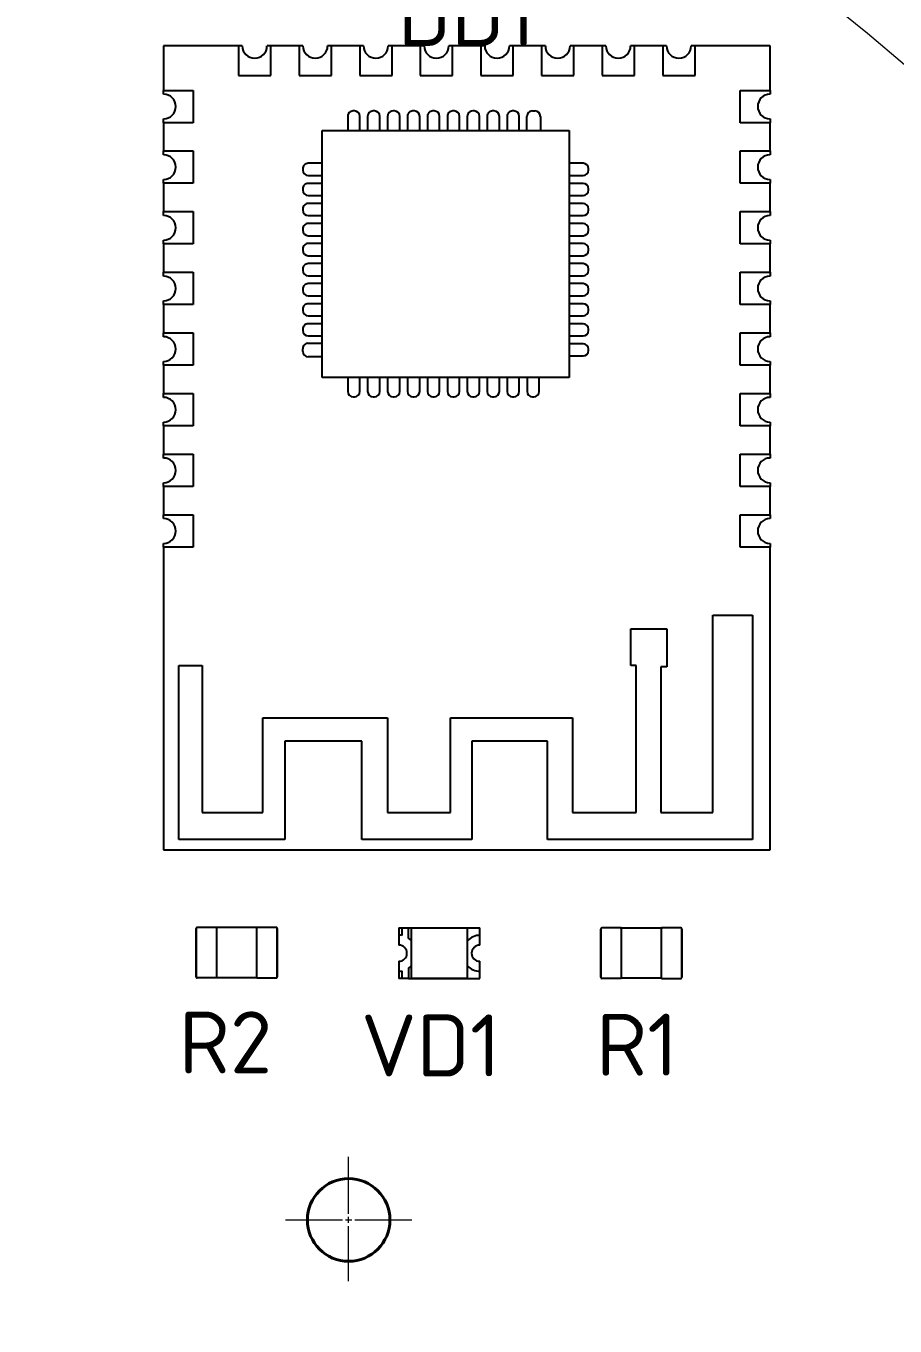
# Model space of a CAD drawing. Header units: millimetres. Extents: x -3633 to 871, y -630 to 261.
# Drawn here: x -1473.7 to -1431.5, y -306.2 to -243.3 of the extents above; entities that cross this region are included whole.
import ezdxf

# ---------------------------------------------------------------- set-up
doc = ezdxf.new("R2010")
doc.units = ezdxf.units.MM
doc.linetypes.add('CENTER2', pattern=[28.575, 19.05, -3.175, 3.175, -3.175])
for name, color, linetype, lineweight in [('Sheet', 7, 'Continuous', 30), ('Text', 7, 'Continuous', 18), ('Размерные линии', 7, 'Continuous', 15), ('Сплошная толстая основная', 7, 'Continuous', 70), ('Сплошная тонкая', 7, 'Continuous', 20)]:
    doc.layers.add(name, color=color, linetype=linetype, lineweight=lineweight)
doc.styles.add('Main', font='isocpeur.ttf', dxfattribs={"height": 3})
doc.dimstyles.new('ISO-25', dxfattribs={"dimtxt": 3, "dimasz": 4, "dimexe": 1.25, "dimexo": 0.625, "dimtad": 1, "dimtoh": 1, "dimtxsty": 'Main', "dimcen": 2.5, "dimadec": 0, "dimazin": 0, "dimtfac": 1, "dimtmove": 0, "dimatfit": 3, "dimfxl": 1, "dimarcsym": 0})

# ---------------------------------------------------------------- blocks, each defined once
blk = doc.blocks.new('*D110')
at = {"layer": 'Defpoints', "color": 0, "transparency": 16777216}
for p in [(-1387.458, -196.191), (-1602.838, -319.168), (-1387.458, -319.168)]:
    blk.add_point(p, dxfattribs=at)
at = {"layer": 'Размерные линии', "color": 0, "lineweight": -2, "transparency": 16777216}
for p, q in [((-1602.838, -318.543), (-1602.838, -194.941)), ((-1387.458, -318.543), (-1387.458, -194.941)), ((-1598.838, -196.191), (-1391.458, -196.191))]:
    blk.add_line(p, q, dxfattribs=at)
at = {"layer": 'Размерные линии', "color": 0, "transparency": 16777216}
for points in [[(-1598.838, -195.524), (-1598.838, -196.857), (-1602.838, -196.191)], [(-1391.458, -195.524), (-1391.458, -196.857), (-1387.458, -196.191)]]:
    blk.add_solid(points, dxfattribs=at)
at = {"layer": 'Размерные линии', "color": 0, "transparency": 16777216, "insert": (-1492.244, -194.066), "char_height": 3, "attachment_point": 5, "style": 'Main'}
blk.add_mtext('%%C110{\\H0.7x;\\S*^ ;}', dxfattribs=at)
blk = doc.blocks.new('*U93')
at = {"layer": 'Сплошная тонкая', "color": 0, "linetype": 'CENTER2', "transparency": 16777216}
for p, q in [((0, 0.294), (0, 3.064)), ((-3.064, 0), (-0.294, 0)), ((0.294, 0), (3.064, 0)), ((0, -2.968), (0, -0.294))]:
    blk.add_line(p, q, dxfattribs=at)
at = {"layer": 'Сплошная тонкая', "color": 0, "linetype": 'Continuous', "transparency": 16777216}
for p, q in [((-0.147, 0), (0.147, 0)), ((0, -0.147), (0, 0.147))]:
    blk.add_line(p, q, dxfattribs=at)

msp = doc.modelspace()

# ---------------------------------------------------------------- linework, layer by layer
at = {"layer": 'Sheet', "lineweight": 40}
msp.add_circle((-1458.019, -301.096, 0), 2, dxfattribs=at)
at = {"layer": 'Сплошная толстая основная', "color": 0, "linetype": 'Continuous'}
msp.add_circle((-1495.148, -319.168, 0), 107.69, dxfattribs=at)
at = {"layer": 'Сплошная тонкая', "color": 0, "linetype": 'Continuous', "lineweight": 25}
for p, q in [((-1463.358, -244.233, 0), (-1466.991, -244.233, 0)), ((-1466.991, -244.233, 0), (-1466.991, -246.387, 0)), ((-1463.173, -244.233, 0), (-1463.358, -244.233, 0)), ((-1463.358, -244.233, 0), (-1463.358, -245.675, 0)), ((-1461.791, -244.233, 0), (-1461.976, -244.233, 0)), ((-1460.421, -244.233, 0), (-1461.791, -244.233, 0)), ((-1461.791, -245.675, 0), (-1461.791, -244.233, 0)), ((-1460.236, -244.233, 0), (-1460.421, -244.233, 0)), ((-1460.421, -244.233, 0), (-1460.421, -245.675, 0)), ((-1458.854, -244.233, 0), (-1459.039, -244.233, 0)), ((-1457.484, -244.233, 0), (-1458.854, -244.233, 0)), ((-1458.854, -245.675, 0), (-1458.854, -244.233, 0)), ((-1457.299, -244.233, 0), (-1457.484, -244.233, 0)), ((-1457.484, -244.233, 0), (-1457.484, -245.675, 0)), ((-1455.917, -244.233, 0), (-1456.102, -244.233, 0)), ((-1454.547, -244.233, 0), (-1455.917, -244.233, 0)), ((-1455.917, -245.675, 0), (-1455.917, -244.233, 0)), ((-1454.362, -244.233, 0), (-1454.547, -244.233, 0)), ((-1454.547, -244.233, 0), (-1454.547, -245.675, 0)), ((-1452.98, -244.233, 0), (-1453.165, -244.233, 0)), ((-1451.61, -244.233, 0), (-1452.98, -244.233, 0)), ((-1452.98, -245.675, 0), (-1452.98, -244.233, 0)), ((-1451.425, -244.233, 0), (-1451.61, -244.233, 0)), ((-1451.61, -244.233, 0), (-1451.61, -245.675, 0)), ((-1450.043, -244.233, 0), (-1450.228, -244.233, 0)), ((-1448.673, -244.233, 0), (-1450.043, -244.233, 0)), ((-1450.043, -245.675, 0), (-1450.043, -244.233, 0)), ((-1448.488, -244.233, 0), (-1448.673, -244.233, 0)), ((-1448.673, -244.233, 0), (-1448.673, -245.675, 0)), ((-1447.106, -244.233, 0), (-1447.291, -244.233, 0)), ((-1445.736, -244.233, 0), (-1447.106, -244.233, 0)), ((-1447.106, -245.675, 0), (-1447.106, -244.233, 0)), ((-1445.551, -244.233, 0), (-1445.736, -244.233, 0)), ((-1445.736, -244.233, 0), (-1445.736, -245.675, 0)), ((-1444.169, -244.233, 0), (-1444.354, -244.233, 0)), ((-1442.799, -244.233, 0), (-1444.169, -244.233, 0)), ((-1444.169, -245.675, 0), (-1444.169, -244.233, 0)), ((-1442.614, -244.233, 0), (-1442.799, -244.233, 0)), ((-1442.799, -244.233, 0), (-1442.799, -245.675, 0)), ((-1441.232, -244.233, 0), (-1441.417, -244.233, 0)), ((-1437.599, -244.233, 0), (-1441.232, -244.233, 0)), ((-1441.232, -245.675, 0), (-1441.232, -244.233, 0)), ((-1437.599, -246.387, 0), (-1437.599, -244.233, 0)), ((-1463.358, -245.675, 0), (-1461.791, -245.675, 0)), ((-1460.421, -245.675, 0), (-1458.854, -245.675, 0)), ((-1457.484, -245.675, 0), (-1455.917, -245.675, 0)), ((-1454.547, -245.675, 0), (-1452.98, -245.675, 0)), ((-1451.61, -245.675, 0), (-1450.043, -245.675, 0)), ((-1448.673, -245.675, 0), (-1447.106, -245.675, 0)), ((-1445.736, -245.675, 0), (-1444.169, -245.675, 0)), ((-1442.799, -245.675, 0), (-1441.232, -245.675, 0)), ((-1466.991, -246.387, 0), (-1465.549, -246.387, 0)), ((-1466.991, -246.572, 0), (-1466.991, -246.387, 0)), ((-1465.549, -246.387, 0), (-1465.549, -247.953, 0)), ((-1439.041, -247.953, 0), (-1439.041, -246.387, 0)), ((-1439.041, -246.387, 0), (-1437.599, -246.387, 0)), ((-1437.599, -246.387, 0), (-1437.599, -246.572, 0)), ((-1457.737, -247.384, 0), (-1457.8, -247.384, 0)), ((-1456.772, -247.384, 0), (-1456.834, -247.384, 0)), ((-1455.806, -247.384, 0), (-1455.869, -247.384, 0)), ((-1454.841, -247.384, 0), (-1454.904, -247.384, 0)), ((-1453.876, -247.384, 0), (-1453.938, -247.384, 0)), ((-1452.91, -247.384, 0), (-1452.973, -247.384, 0)), ((-1451.945, -247.384, 0), (-1452.008, -247.384, 0)), ((-1450.979, -247.384, 0), (-1451.042, -247.384, 0)), ((-1450.014, -247.384, 0), (-1450.077, -247.384, 0)), ((-1449.116, -247.384, 0), (-1448.994, -247.384, 0)), ((-1466.991, -247.953, 0), (-1466.991, -247.768, 0)), ((-1465.549, -247.953, 0), (-1466.991, -247.953, 0)), ((-1466.991, -247.953, 0), (-1466.991, -249.324, 0)), ((-1458.064, -247.648, 0), (-1458.064, -248.33, 0)), ((-1457.473, -248.33, 0), (-1457.473, -247.648, 0)), ((-1457.099, -247.648, 0), (-1457.099, -248.33, 0)), ((-1456.508, -248.33, 0), (-1456.508, -247.648, 0)), ((-1456.133, -247.648, 0), (-1456.133, -248.33, 0)), ((-1455.542, -248.33, 0), (-1455.542, -247.648, 0)), ((-1455.168, -247.648, 0), (-1455.168, -248.33, 0)), ((-1454.577, -248.33, 0), (-1454.577, -247.648, 0)), ((-1454.202, -247.648, 0), (-1454.202, -248.33, 0)), ((-1453.611, -248.33, 0), (-1453.611, -247.648, 0)), ((-1453.237, -247.648, 0), (-1453.237, -248.33, 0)), ((-1452.646, -248.33, 0), (-1452.646, -247.648, 0)), ((-1452.272, -247.648, 0), (-1452.272, -248.33, 0)), ((-1451.681, -248.33, 0), (-1451.681, -247.648, 0)), ((-1451.306, -247.648, 0), (-1451.306, -248.33, 0)), ((-1450.715, -248.33, 0), (-1450.715, -247.648, 0)), ((-1450.341, -247.648, 0), (-1450.341, -248.33, 0)), ((-1449.75, -248.33, 0), (-1449.75, -247.648, 0)), ((-1449.38, -248.33, 0), (-1449.38, -247.648, 0)), ((-1448.73, -247.648, 0), (-1448.73, -248.33, 0)), ((-1437.599, -247.953, 0), (-1439.041, -247.953, 0)), ((-1437.599, -247.768, 0), (-1437.599, -247.953, 0)), ((-1437.599, -249.324, 0), (-1437.599, -247.953, 0)), ((-1459.298, -248.33, 0), (-1447.341, -248.33, 0)), ((-1459.298, -260.288, 0), (-1459.298, -248.33, 0)), ((-1447.341, -248.33, 0), (-1447.341, -260.288, 0)), ((-1466.991, -249.324, 0), (-1465.549, -249.324, 0)), ((-1466.991, -249.509, 0), (-1466.991, -249.324, 0)), ((-1465.549, -249.324, 0), (-1465.549, -250.89, 0)), ((-1439.041, -250.89, 0), (-1439.041, -249.324, 0)), ((-1439.041, -249.324, 0), (-1437.599, -249.324, 0)), ((-1437.599, -249.324, 0), (-1437.599, -249.509, 0)), ((-1459.298, -249.922, 0), (-1459.98, -249.922, 0)), ((-1446.659, -249.922, 0), (-1447.341, -249.922, 0)), ((-1460.245, -250.186, 0), (-1460.245, -250.249, 0)), ((-1459.98, -250.513, 0), (-1459.298, -250.513, 0)), ((-1447.341, -250.513, 0), (-1446.659, -250.513, 0)), ((-1446.395, -250.249, 0), (-1446.395, -250.186, 0)), ((-1466.991, -250.89, 0), (-1466.991, -250.705, 0)), ((-1465.549, -250.89, 0), (-1466.991, -250.89, 0)), ((-1466.991, -250.89, 0), (-1466.991, -252.261, 0)), ((-1460.245, -251.157, 0), (-1460.245, -251.22, 0)), ((-1459.298, -250.893, 0), (-1459.98, -250.893, 0)), ((-1446.659, -250.893, 0), (-1447.341, -250.893, 0)), ((-1446.395, -251.22, 0), (-1446.395, -251.157, 0)), ((-1437.599, -250.89, 0), (-1439.041, -250.89, 0)), ((-1437.599, -250.705, 0), (-1437.599, -250.89, 0)), ((-1437.599, -252.261, 0), (-1437.599, -250.89, 0)), ((-1459.98, -251.484, 0), (-1459.298, -251.484, 0)), ((-1447.341, -251.484, 0), (-1446.659, -251.484, 0)), ((-1466.991, -252.261, 0), (-1465.549, -252.261, 0)), ((-1466.991, -252.446, 0), (-1466.991, -252.261, 0)), ((-1465.549, -252.261, 0), (-1465.549, -253.827, 0)), ((-1460.245, -252.128, 0), (-1460.245, -252.191, 0)), ((-1459.298, -251.864, 0), (-1459.98, -251.864, 0)), ((-1459.98, -252.455, 0), (-1459.298, -252.455, 0)), ((-1446.659, -251.864, 0), (-1447.341, -251.864, 0)), ((-1447.341, -252.455, 0), (-1446.659, -252.455, 0)), ((-1446.395, -252.191, 0), (-1446.395, -252.128, 0)), ((-1439.041, -253.827, 0), (-1439.041, -252.261, 0)), ((-1439.041, -252.261, 0), (-1437.599, -252.261, 0)), ((-1437.599, -252.261, 0), (-1437.599, -252.446, 0)), ((-1460.245, -253.1, 0), (-1460.245, -253.162, 0)), ((-1459.298, -252.835, 0), (-1459.98, -252.835, 0)), ((-1446.659, -252.835, 0), (-1447.341, -252.835, 0)), ((-1446.395, -253.162, 0), (-1446.395, -253.1, 0)), ((-1466.991, -253.827, 0), (-1466.991, -253.642, 0)), ((-1459.98, -253.426, 0), (-1459.298, -253.426, 0)), ((-1447.341, -253.426, 0), (-1446.659, -253.426, 0)), ((-1437.599, -253.642, 0), (-1437.599, -253.827, 0)), ((-1465.549, -253.827, 0), (-1466.991, -253.827, 0)), ((-1466.991, -253.827, 0), (-1466.991, -255.198, 0)), ((-1460.245, -254.071, 0), (-1460.245, -254.133, 0)), ((-1459.298, -253.807, 0), (-1459.98, -253.807, 0)), ((-1446.659, -253.807, 0), (-1447.341, -253.807, 0)), ((-1446.395, -254.133, 0), (-1446.395, -254.071, 0)), ((-1437.599, -253.827, 0), (-1439.041, -253.827, 0)), ((-1437.599, -255.198, 0), (-1437.599, -253.827, 0)), ((-1459.98, -254.398, 0), (-1459.298, -254.398, 0)), ((-1459.298, -254.778, 0), (-1459.98, -254.778, 0)), ((-1447.341, -254.398, 0), (-1446.659, -254.398, 0)), ((-1446.659, -254.778, 0), (-1447.341, -254.778, 0)), ((-1466.991, -255.198, 0), (-1465.549, -255.198, 0)), ((-1466.991, -255.383, 0), (-1466.991, -255.198, 0)), ((-1465.549, -255.198, 0), (-1465.549, -256.764, 0)), ((-1460.245, -255.042, 0), (-1460.245, -255.105, 0)), ((-1459.98, -255.369, 0), (-1459.298, -255.369, 0)), ((-1447.341, -255.369, 0), (-1446.659, -255.369, 0)), ((-1446.395, -255.105, 0), (-1446.395, -255.042, 0)), ((-1439.041, -256.764, 0), (-1439.041, -255.198, 0)), ((-1439.041, -255.198, 0), (-1437.599, -255.198, 0)), ((-1437.599, -255.198, 0), (-1437.599, -255.383, 0)), ((-1460.245, -256.013, 0), (-1460.245, -256.076, 0)), ((-1459.298, -255.749, 0), (-1459.98, -255.749, 0)), ((-1446.659, -255.749, 0), (-1447.341, -255.749, 0)), ((-1446.395, -256.076, 0), (-1446.395, -256.013, 0)), ((-1466.991, -256.764, 0), (-1466.991, -256.579, 0)), ((-1465.549, -256.764, 0), (-1466.991, -256.764, 0)), ((-1466.991, -256.764, 0), (-1466.991, -258.135, 0)), ((-1459.98, -256.34, 0), (-1459.298, -256.34, 0)), ((-1459.298, -256.72, 0), (-1459.98, -256.72, 0)), ((-1447.341, -256.34, 0), (-1446.659, -256.34, 0)), ((-1446.659, -256.72, 0), (-1447.341, -256.72, 0)), ((-1437.599, -256.764, 0), (-1439.041, -256.764, 0)), ((-1437.599, -256.579, 0), (-1437.599, -256.764, 0)), ((-1437.599, -258.135, 0), (-1437.599, -256.764, 0)), ((-1460.245, -256.984, 0), (-1460.245, -257.047, 0)), ((-1459.98, -257.311, 0), (-1459.298, -257.311, 0)), ((-1447.341, -257.311, 0), (-1446.659, -257.311, 0)), ((-1446.395, -257.047, 0), (-1446.395, -256.984, 0)), ((-1466.991, -258.135, 0), (-1465.549, -258.135, 0)), ((-1466.991, -258.32, 0), (-1466.991, -258.135, 0)), ((-1465.549, -258.135, 0), (-1465.549, -259.701, 0)), ((-1460.245, -257.955, 0), (-1460.245, -258.018, 0)), ((-1459.298, -257.691, 0), (-1459.98, -257.691, 0)), ((-1446.659, -257.691, 0), (-1447.341, -257.691, 0)), ((-1446.395, -258.018, 0), (-1446.395, -257.955, 0)), ((-1439.041, -259.701, 0), (-1439.041, -258.135, 0)), ((-1439.041, -258.135, 0), (-1437.599, -258.135, 0)), ((-1437.599, -258.135, 0), (-1437.599, -258.32, 0)), ((-1459.98, -258.282, 0), (-1459.298, -258.282, 0)), ((-1459.98, -258.635, 0), (-1459.298, -258.635, 0)), ((-1447.341, -258.282, 0), (-1446.659, -258.282, 0)), ((-1446.659, -258.662, 0), (-1447.341, -258.662, 0)), ((-1460.245, -259.03, 0), (-1460.245, -258.899, 0)), ((-1459.298, -259.294, 0), (-1459.98, -259.294, 0)), ((-1447.341, -259.253, 0), (-1446.659, -259.253, 0)), ((-1446.395, -258.989, 0), (-1446.395, -258.926, 0)), ((-1466.991, -259.701, 0), (-1466.991, -259.516, 0)), ((-1465.549, -259.701, 0), (-1466.991, -259.701, 0)), ((-1466.991, -259.701, 0), (-1466.991, -261.072, 0)), ((-1437.599, -259.701, 0), (-1439.041, -259.701, 0)), ((-1437.599, -259.516, 0), (-1437.599, -259.701, 0)), ((-1437.599, -261.072, 0), (-1437.599, -259.701, 0)), ((-1447.341, -260.288, 0), (-1459.298, -260.288, 0)), ((-1458.064, -260.288, 0), (-1458.064, -260.97, 0)), ((-1457.473, -260.97, 0), (-1457.473, -260.288, 0)), ((-1457.099, -260.288, 0), (-1457.099, -260.97, 0)), ((-1456.508, -260.97, 0), (-1456.508, -260.288, 0)), ((-1456.133, -260.288, 0), (-1456.133, -260.97, 0)), ((-1455.542, -260.97, 0), (-1455.542, -260.288, 0)), ((-1455.168, -260.288, 0), (-1455.168, -260.97, 0)), ((-1454.577, -260.97, 0), (-1454.577, -260.288, 0)), ((-1454.202, -260.288, 0), (-1454.202, -260.97, 0)), ((-1453.611, -260.97, 0), (-1453.611, -260.288, 0)), ((-1453.237, -260.288, 0), (-1453.237, -260.97, 0)), ((-1452.646, -260.97, 0), (-1452.646, -260.288, 0)), ((-1452.272, -260.288, 0), (-1452.272, -260.97, 0)), ((-1451.681, -260.97, 0), (-1451.681, -260.288, 0)), ((-1451.306, -260.288, 0), (-1451.306, -260.97, 0)), ((-1450.715, -260.97, 0), (-1450.715, -260.288, 0)), ((-1450.341, -260.288, 0), (-1450.341, -260.97, 0)), ((-1449.75, -260.97, 0), (-1449.75, -260.288, 0)), ((-1449.375, -260.288, 0), (-1449.375, -260.97, 0)), ((-1448.784, -260.97, 0), (-1448.784, -260.288, 0)), ((-1466.991, -261.072, 0), (-1465.549, -261.072, 0)), ((-1466.991, -261.257, 0), (-1466.991, -261.072, 0)), ((-1465.549, -261.072, 0), (-1465.549, -262.638, 0)), ((-1457.8, -261.234, 0), (-1457.737, -261.234, 0)), ((-1456.834, -261.234, 0), (-1456.772, -261.234, 0)), ((-1455.869, -261.234, 0), (-1455.806, -261.234, 0)), ((-1454.904, -261.234, 0), (-1454.841, -261.234, 0)), ((-1453.938, -261.234, 0), (-1453.876, -261.234, 0)), ((-1452.973, -261.234, 0), (-1452.91, -261.234, 0)), ((-1452.008, -261.234, 0), (-1451.945, -261.234, 0)), ((-1451.042, -261.234, 0), (-1450.979, -261.234, 0)), ((-1450.077, -261.234, 0), (-1450.014, -261.234, 0)), ((-1449.111, -261.234, 0), (-1449.049, -261.234, 0)), ((-1439.041, -262.638, 0), (-1439.041, -261.072, 0)), ((-1439.041, -261.072, 0), (-1437.599, -261.072, 0)), ((-1437.599, -261.072, 0), (-1437.599, -261.257, 0)), ((-1466.991, -262.638, 0), (-1466.991, -262.453, 0)), ((-1437.599, -262.453, 0), (-1437.599, -262.638, 0)), ((-1465.549, -262.638, 0), (-1466.991, -262.638, 0)), ((-1466.991, -262.638, 0), (-1466.991, -264.009, 0)), ((-1437.599, -262.638, 0), (-1439.041, -262.638, 0)), ((-1437.599, -264.009, 0), (-1437.599, -262.638, 0)), ((-1466.991, -264.009, 0), (-1465.549, -264.009, 0)), ((-1466.991, -264.194, 0), (-1466.991, -264.009, 0)), ((-1465.549, -264.009, 0), (-1465.549, -265.575, 0)), ((-1439.041, -265.575, 0), (-1439.041, -264.009, 0)), ((-1439.041, -264.009, 0), (-1437.599, -264.009, 0)), ((-1437.599, -264.009, 0), (-1437.599, -264.194, 0)), ((-1466.991, -265.575, 0), (-1466.991, -265.39, 0)), ((-1465.549, -265.575, 0), (-1466.991, -265.575, 0)), ((-1466.991, -265.575, 0), (-1466.991, -266.946, 0)), ((-1437.599, -265.575, 0), (-1439.041, -265.575, 0)), ((-1437.599, -265.39, 0), (-1437.599, -265.575, 0)), ((-1437.599, -266.946, 0), (-1437.599, -265.575, 0)), ((-1466.991, -266.946, 0), (-1465.549, -266.946, 0)), ((-1466.991, -267.131, 0), (-1466.991, -266.946, 0)), ((-1465.549, -266.946, 0), (-1465.549, -268.512, 0)), ((-1439.041, -268.512, 0), (-1439.041, -266.946, 0)), ((-1439.041, -266.946, 0), (-1437.599, -266.946, 0)), ((-1437.599, -266.946, 0), (-1437.599, -267.131, 0)), ((-1466.991, -268.512, 0), (-1466.991, -268.327, 0)), ((-1465.549, -268.512, 0), (-1466.991, -268.512, 0)), ((-1466.991, -268.512, 0), (-1466.991, -283.174, 0)), ((-1437.599, -268.512, 0), (-1439.041, -268.512, 0)), ((-1437.599, -268.327, 0), (-1437.599, -268.512, 0)), ((-1437.599, -283.174, 0), (-1437.599, -268.512, 0)), ((-1440.377, -281.364, 0), (-1440.377, -271.813, 0)), ((-1440.377, -271.813, 0), (-1438.455, -271.813, 0)), ((-1438.455, -271.813, 0), (-1438.455, -282.663, 0)), ((-1444.347, -274.237, 0), (-1444.347, -272.473, 0)), ((-1444.347, -272.473, 0), (-1442.6, -272.473, 0)), ((-1442.6, -272.473, 0), (-1442.6, -274.304, 0)), ((-1466.242, -282.663, 0), (-1466.242, -274.237, 0)), ((-1466.242, -274.237, 0), (-1465.116, -274.237, 0)), ((-1465.116, -274.237, 0), (-1465.116, -281.364, 0)), ((-1444.081, -274.237, 0), (-1444.347, -274.237, 0)), ((-1444.081, -281.364, 0), (-1444.081, -274.237, 0)), ((-1442.6, -274.304, 0), (-1442.895, -274.304, 0)), ((-1442.895, -274.304, 0), (-1442.895, -281.364, 0)), ((-1462.173, -281.364, 0), (-1462.173, -276.776, 0)), ((-1462.173, -276.776, 0), (-1456.143, -276.776, 0)), ((-1456.143, -276.776, 0), (-1456.143, -281.364, 0)), ((-1453.084, -281.364, 0), (-1453.084, -276.776, 0)), ((-1453.084, -276.776, 0), (-1447.169, -276.776, 0)), ((-1447.169, -276.776, 0), (-1447.169, -281.364, 0)), ((-1457.383, -277.902, 0), (-1461.106, -277.902, 0)), ((-1461.106, -277.902, 0), (-1461.106, -282.663, 0)), ((-1457.383, -282.663, 0), (-1457.383, -277.902, 0)), ((-1448.381, -277.902, 0), (-1452.045, -277.902, 0)), ((-1452.045, -277.902, 0), (-1452.045, -282.663, 0)), ((-1448.381, -282.663, 0), (-1448.381, -277.902, 0)), ((-1465.116, -281.364, 0), (-1462.173, -281.364, 0)), ((-1456.143, -281.364, 0), (-1453.084, -281.364, 0)), ((-1447.169, -281.364, 0), (-1444.081, -281.364, 0)), ((-1442.895, -281.364, 0), (-1440.377, -281.364, 0)), ((-1461.106, -282.663, 0), (-1466.242, -282.663, 0)), ((-1452.045, -282.663, 0), (-1457.383, -282.663, 0)), ((-1438.455, -282.663, 0), (-1448.381, -282.663, 0)), ((-1466.991, -283.174, 0), (-1437.599, -283.174, 0)), ((-1465.402, -286.966, 0), (-1465.402, -289.335, 0)), ((-1465.402, -289.315, 0), (-1465.402, -286.985, 0)), ((-1464.423, -286.927, 0), (-1465.363, -286.927, 0)), ((-1464.423, -286.966, 0), (-1464.423, -286.927, 0)), ((-1462.465, -286.937, 0), (-1464.423, -286.937, 0)), ((-1464.423, -286.966, 0), (-1464.423, -289.335, 0)), ((-1462.465, -286.927, 0), (-1462.465, -286.966, 0)), ((-1461.525, -286.927, 0), (-1462.465, -286.927, 0)), ((-1462.465, -289.335, 0), (-1462.465, -286.966, 0)), ((-1461.486, -289.335, 0), (-1461.486, -286.966, 0)), ((-1461.486, -286.985, 0), (-1461.486, -289.315, 0)), ((-1455.584, -286.954, 0), (-1455.584, -287.304, 0)), ((-1455.584, -286.954, 0), (-1455.435, -286.954, 0)), ((-1455.435, -286.954, 0), (-1455.121, -286.954, 0)), ((-1455.435, -286.954, 0), (-1455.435, -287.323, 0)), ((-1455.121, -287.458, 0), (-1455.121, -286.954, 0)), ((-1455.121, -286.954, 0), (-1451.668, -286.954, 0)), ((-1454.997, -286.964, 0), (-1454.997, -289.392, 0)), ((-1452.275, -286.964, 0), (-1454.977, -286.964, 0)), ((-1452.256, -289.392, 0), (-1452.256, -286.964, 0)), ((-1451.668, -287.304, 0), (-1451.668, -286.954, 0)), ((-1445.794, -286.994, 0), (-1445.794, -289.363, 0)), ((-1445.794, -289.343, 0), (-1445.794, -287.013, 0)), ((-1444.815, -286.955, 0), (-1445.755, -286.955, 0)), ((-1444.815, -286.994, 0), (-1444.815, -286.955, 0)), ((-1442.857, -286.964, 0), (-1444.815, -286.964, 0)), ((-1444.815, -286.994, 0), (-1444.815, -289.363, 0)), ((-1442.857, -286.955, 0), (-1442.857, -286.994, 0)), ((-1441.917, -286.955, 0), (-1442.857, -286.955, 0)), ((-1442.857, -289.363, 0), (-1442.857, -286.994, 0)), ((-1441.878, -289.363, 0), (-1441.878, -286.994, 0)), ((-1441.878, -287.013, 0), (-1441.878, -289.343, 0)), ((-1455.584, -287.304, 0), (-1455.584, -287.786, 0)), ((-1455.57, -287.786, 0), (-1455.57, -287.304, 0)), ((-1451.668, -287.786, 0), (-1451.668, -287.304, 0)), ((-1455.584, -287.786, 0), (-1455.584, -287.786, 0)), ((-1455.584, -288.569, 0), (-1455.584, -289.051, 0)), ((-1455.584, -288.569, 0), (-1455.584, -288.569, 0)), ((-1455.57, -289.051, 0), (-1455.57, -288.569, 0)), ((-1455.121, -288.897, 0), (-1455.121, -289.401, 0)), ((-1451.668, -289.051, 0), (-1451.668, -288.569, 0)), ((-1464.423, -289.374, 0), (-1465.363, -289.374, 0)), ((-1464.423, -289.374, 0), (-1464.423, -289.335, 0)), ((-1462.465, -289.365, 0), (-1464.423, -289.365, 0)), ((-1462.465, -289.335, 0), (-1462.465, -289.374, 0)), ((-1462.465, -289.374, 0), (-1461.525, -289.374, 0)), ((-1455.584, -289.051, 0), (-1455.584, -289.401, 0)), ((-1455.435, -289.401, 0), (-1455.584, -289.401, 0)), ((-1455.435, -289.032, 0), (-1455.435, -289.401, 0)), ((-1455.121, -289.401, 0), (-1455.435, -289.401, 0)), ((-1455.121, -289.401, 0), (-1451.668, -289.401, 0)), ((-1454.977, -289.392, 0), (-1452.275, -289.392, 0)), ((-1451.668, -289.401, 0), (-1451.668, -289.051, 0)), ((-1444.815, -289.402, 0), (-1445.755, -289.402, 0)), ((-1444.815, -289.402, 0), (-1444.815, -289.363, 0)), ((-1442.857, -289.392, 0), (-1444.815, -289.392, 0)), ((-1442.857, -289.363, 0), (-1442.857, -289.402, 0)), ((-1442.857, -289.402, 0), (-1441.917, -289.402, 0))]:
    msp.add_line(p, q, dxfattribs=at)
at = {"layer": 'Сплошная тонкая', "linetype": 'CENTER2'}
msp.add_circle((-1495.148, -319.168, 0), 97.9, dxfattribs=at)
at = {"layer": 'Сплошная тонкая', "color": 0, "linetype": 'Continuous', "lineweight": 25}
for centre, radius, start, end in [((-1462.575, -244.233, 0), 0.598, 180.00001, 0.00001), ((-1459.638, -244.233, 0), 0.598, 180.00001, 0.00001), ((-1456.701, -244.233, 0), 0.598, 180.00001, 0.00001), ((-1453.764, -244.233, 0), 0.598, 180.00001, 0.00001), ((-1450.827, -244.233, 0), 0.598, 180.00001, 0.00001), ((-1447.89, -244.233, 0), 0.598, 180.00001, 0.00001), ((-1444.953, -244.233, 0), 0.598, 180.00001, 0.00001), ((-1442.016, -244.233, 0), 0.598, 180.00001, 0.00001), ((-1466.991, -247.17, 0), 0.598, 270.00001, 90.00001), ((-1437.599, -247.17, 0), 0.598, 90.00001, 270.00001), ((-1457.8, -247.648, 0), 0.264, 90.00001, 180.00001), ((-1457.737, -247.648, 0), 0.264, 0.00001, 90.00001), ((-1456.834, -247.648, 0), 0.264, 90.00001, 180.00001), ((-1456.772, -247.648, 0), 0.264, 0.00001, 90.00001), ((-1455.869, -247.648, 0), 0.264, 90.00001, 180.00001), ((-1455.806, -247.648, 0), 0.264, 0.00001, 90.00001), ((-1454.904, -247.648, 0), 0.264, 90.00001, 180.00001), ((-1454.841, -247.648, 0), 0.264, 0.00001, 90.00001), ((-1453.938, -247.648, 0), 0.264, 90.00001, 180.00001), ((-1453.876, -247.648, 0), 0.264, 0.00001, 90.00001), ((-1452.973, -247.648, 0), 0.264, 90.00001, 180.00001), ((-1452.91, -247.648, 0), 0.264, 0.00001, 90.00001), ((-1452.008, -247.648, 0), 0.264, 90.00001, 180.00001), ((-1451.945, -247.648, 0), 0.264, 0.00001, 90.00001), ((-1451.042, -247.648, 0), 0.264, 90.00001, 180.00001), ((-1450.979, -247.648, 0), 0.264, 0.00001, 90.00001), ((-1450.077, -247.648, 0), 0.264, 90.00001, 180.00001), ((-1450.014, -247.648, 0), 0.264, 0.00001, 90.00001), ((-1449.116, -247.648, 0), 0.264, 90.00001, 180.00001), ((-1448.994, -247.648, 0), 0.264, 0.00001, 90.00001), ((-1466.991, -250.107, 0), 0.598, 270.00001, 90.00001), ((-1459.98, -250.186, 0), 0.264, 90.00001, 180.00001), ((-1446.659, -250.186, 0), 0.264, 0.00001, 90.00001), ((-1437.599, -250.107, 0), 0.598, 90.00001, 270.00001), ((-1459.98, -250.249, 0), 0.264, 180.00001, 270.00001), ((-1446.659, -250.249, 0), 0.264, 270.00001, 0.00001), ((-1459.98, -251.157, 0), 0.264, 90.00001, 180.00001), ((-1446.659, -251.157, 0), 0.264, 0.00001, 90.00001), ((-1459.98, -251.22, 0), 0.264, 180.00001, 270.00001), ((-1446.659, -251.22, 0), 0.264, 270.00001, 0.00001), ((-1466.991, -253.044, 0), 0.598, 270.00001, 90.00001), ((-1459.98, -252.128, 0), 0.264, 90.00001, 180.00001), ((-1459.98, -252.191, 0), 0.264, 180.00001, 270.00001), ((-1446.659, -252.128, 0), 0.264, 0.00001, 90.00001), ((-1446.659, -252.191, 0), 0.264, 270.00001, 0.00001), ((-1437.599, -253.044, 0), 0.598, 90.00001, 270.00001), ((-1459.98, -253.1, 0), 0.264, 90.00001, 180.00001), ((-1446.659, -253.1, 0), 0.264, 0.00001, 90.00001), ((-1459.98, -253.162, 0), 0.264, 180.00001, 270.00001), ((-1446.659, -253.162, 0), 0.264, 270.00001, 0.00001), ((-1459.98, -254.071, 0), 0.264, 90.00001, 180.00001), ((-1459.98, -254.133, 0), 0.264, 180.00001, 270.00001), ((-1446.659, -254.071, 0), 0.264, 0.00001, 90.00001), ((-1446.659, -254.133, 0), 0.264, 270.00001, 0.00001), ((-1459.98, -255.042, 0), 0.264, 90.00001, 180.00001), ((-1446.659, -255.042, 0), 0.264, 0.00001, 90.00001), ((-1466.991, -255.981, 0), 0.598, 270.00001, 90.00001), ((-1459.98, -255.105, 0), 0.264, 180.00001, 270.00001), ((-1446.659, -255.105, 0), 0.264, 270.00001, 0.00001), ((-1437.599, -255.981, 0), 0.598, 90.00001, 270.00001), ((-1459.98, -256.013, 0), 0.264, 90.00001, 180.00001), ((-1459.98, -256.076, 0), 0.264, 180.00001, 270.00001), ((-1446.659, -256.013, 0), 0.264, 0.00001, 90.00001), ((-1446.659, -256.076, 0), 0.264, 270.00001, 0.00001), ((-1459.98, -256.984, 0), 0.264, 90.00001, 180.00001), ((-1446.659, -256.984, 0), 0.264, 0.00001, 90.00001), ((-1459.98, -257.047, 0), 0.264, 180.00001, 270.00001), ((-1446.659, -257.047, 0), 0.264, 270.00001, 0.00001), ((-1459.98, -257.955, 0), 0.264, 90.00001, 180.00001), ((-1459.98, -258.018, 0), 0.264, 180.00001, 270.00001), ((-1446.659, -257.955, 0), 0.264, 0.00001, 90.00001), ((-1446.659, -258.018, 0), 0.264, 270.00001, 0.00001), ((-1466.991, -258.918, 0), 0.598, 270.00001, 90.00001), ((-1459.98, -258.899, 0), 0.264, 90.00001, 180.00001), ((-1446.659, -258.926, 0), 0.264, 0.00001, 90.00001), ((-1437.599, -258.918, 0), 0.598, 90.00001, 270.00001), ((-1459.98, -259.03, 0), 0.264, 180.00001, 270.00001), ((-1446.659, -258.989, 0), 0.264, 270.00001, 0.00001), ((-1466.991, -261.855, 0), 0.598, 270.00001, 90.00001), ((-1457.8, -260.97, 0), 0.264, 180.00001, 270.00001), ((-1457.737, -260.97, 0), 0.264, 270.00001, 0.00001), ((-1456.834, -260.97, 0), 0.264, 180.00001, 270.00001), ((-1456.772, -260.97, 0), 0.264, 270.00001, 0.00001), ((-1455.869, -260.97, 0), 0.264, 180.00001, 270.00001), ((-1455.806, -260.97, 0), 0.264, 270.00001, 0.00001), ((-1454.904, -260.97, 0), 0.264, 180.00001, 270.00001), ((-1454.841, -260.97, 0), 0.264, 270.00001, 0.00001), ((-1453.938, -260.97, 0), 0.264, 180.00001, 270.00001), ((-1453.876, -260.97, 0), 0.264, 270.00001, 0.00001), ((-1452.973, -260.97, 0), 0.264, 180.00001, 270.00001), ((-1452.91, -260.97, 0), 0.264, 270.00001, 0.00001), ((-1452.008, -260.97, 0), 0.264, 180.00001, 270.00001), ((-1451.945, -260.97, 0), 0.264, 270.00001, 0.00001), ((-1451.042, -260.97, 0), 0.264, 180.00001, 270.00001), ((-1450.979, -260.97, 0), 0.264, 270.00001, 0.00001), ((-1450.077, -260.97, 0), 0.264, 180.00001, 270.00001), ((-1450.014, -260.97, 0), 0.264, 270.00001, 0.00001), ((-1449.111, -260.97, 0), 0.264, 180.00001, 270.00001), ((-1449.049, -260.97, 0), 0.264, 270.00001, 0.00001), ((-1437.599, -261.855, 0), 0.598, 90.00001, 270.00001), ((-1466.991, -264.792, 0), 0.598, 270.00001, 90.00001), ((-1437.599, -264.792, 0), 0.598, 90.00001, 270.00001), ((-1466.991, -267.729, 0), 0.598, 270.00001, 90.00001), ((-1437.599, -267.729, 0), 0.598, 90.00001, 270.00001), ((-1465.363, -286.966, 0), 0.0392, 90.00001, 180.00001), ((-1461.525, -286.966, 0), 0.0392, 0.00001, 90.00001), ((-1461.495, -286.985, 0), 0.00979, 0.00001, 16.19099), ((-1445.755, -286.994, 0), 0.0392, 90.00001, 180.00001), ((-1441.917, -286.994, 0), 0.0392, 0.00001, 90.00001), ((-1441.888, -287.013, 0), 0.00979, 0.00001, 16.19099), ((-1455.617, -288.178, 0), 0.874, 77.96116, 87.81975), ((-1455.603, -288.178, 0), 0.874, 85.03457, 87.81975), ((-1455.617, -288.178, 0), 0.874, 44.76069, 55.37614), ((-1451.635, -288.178, 0), 0.874, 92.18026, 135.23932), ((-1455.584, -288.178, 0), 0.392, 270.00001, 90.00001), ((-1451.668, -288.178, 0), 0.392, 90.00001, 270.00001), ((-1455.617, -288.178, 0), 0.874, 304.62387, 315.23932), ((-1451.635, -288.178, 0), 0.874, 224.76069, 267.81975), ((-1465.363, -289.335, 0), 0.0392, 180.00001, 270.00001), ((-1461.525, -289.335, 0), 0.0392, 270.00001, 0.00001), ((-1461.495, -289.315, 0), 0.00979, 343.80474, 0.00001), ((-1455.617, -288.178, 0), 0.874, 272.18026, 282.03885), ((-1455.603, -288.178, 0), 0.874, 272.18026, 274.96544), ((-1445.755, -289.363, 0), 0.0392, 180.00001, 270.00001), ((-1441.917, -289.363, 0), 0.0392, 270.00001, 0.00001), ((-1441.888, -289.343, 0), 0.00979, 343.80474, 0.00001)]:
    msp.add_arc(centre, radius, start, end, dxfattribs=at)
for centre, major_axis, start_param, end_param in [((-1454.977, -286.964, 0), (-0.0196, 0), -1.570796, 0), ((-1452.275, -286.964, 0), (0.0196, 0), -0.000002, 1.570794), ((-1454.977, -289.392, 0), (-0.0196, 0), -1.570796, 0)]:
    msp.add_ellipse(centre, major_axis=major_axis, ratio=0, start_param=start_param, end_param=end_param, dxfattribs=at)
at = {"layer": 'Сплошная тонкая', "color": 0, "linetype": 'Continuous', "lineweight": 25, "extrusion": (-3.02556e-13, 1.80556e-34, -1)}
msp.add_ellipse((-1452.275, -289.392, 0), major_axis=(0.0196, 0), ratio=0, start_param=-1.570796, end_param=0, dxfattribs=at)

# ---------------------------------------------------------------- block references
at = {"layer": 'Сплошная тонкая', "linetype": 'CENTER2'}
msp.add_blockref('*U93', (-1458.019, -301.096, 0), dxfattribs=at)

# ---------------------------------------------------------------- texts
at = {"layer": 'Text', "char_height": 3, "style": 'Main'}
for s, insert, attachment_point in [('\\pxsm1.5;DD1', (-1452.295, -244.233, 0), 8), ('R2', (-1463.987, -292.495), 5), ('VD1', (-1454.031, -292.643), 5), ('R1', (-1444.039, -292.606), 5)]:
    msp.add_mtext_dynamic_manual_height_columns(s, width=12.5865, gutter_width=26.7, heights=[0], dxfattribs=dict(at, insert=insert, attachment_point=attachment_point))

# ---------------------------------------------------------------- dimensions: what is measured, and where the dimension line sits
at = {"layer": 'Размерные линии'}
dim = msp.add_linear_dim(base=(-1387.458, -196.191, 0), p1=(-1602.838, -319.168, 0), p2=(-1387.458, -319.168, 0), angle=0, text='%%C110{\\H0.7x;\\S*^ ;}', dimstyle='ISO-25', override={"dimtxsty": 'Main'}, dxfattribs=at)
dim.commit()
dim.dimension.update_dxf_attribs({"geometry": '*D110', "text_midpoint": (-1492.244, -196.191, 0), "dimtype": 161})

doc.saveas('drawing.dxf')
